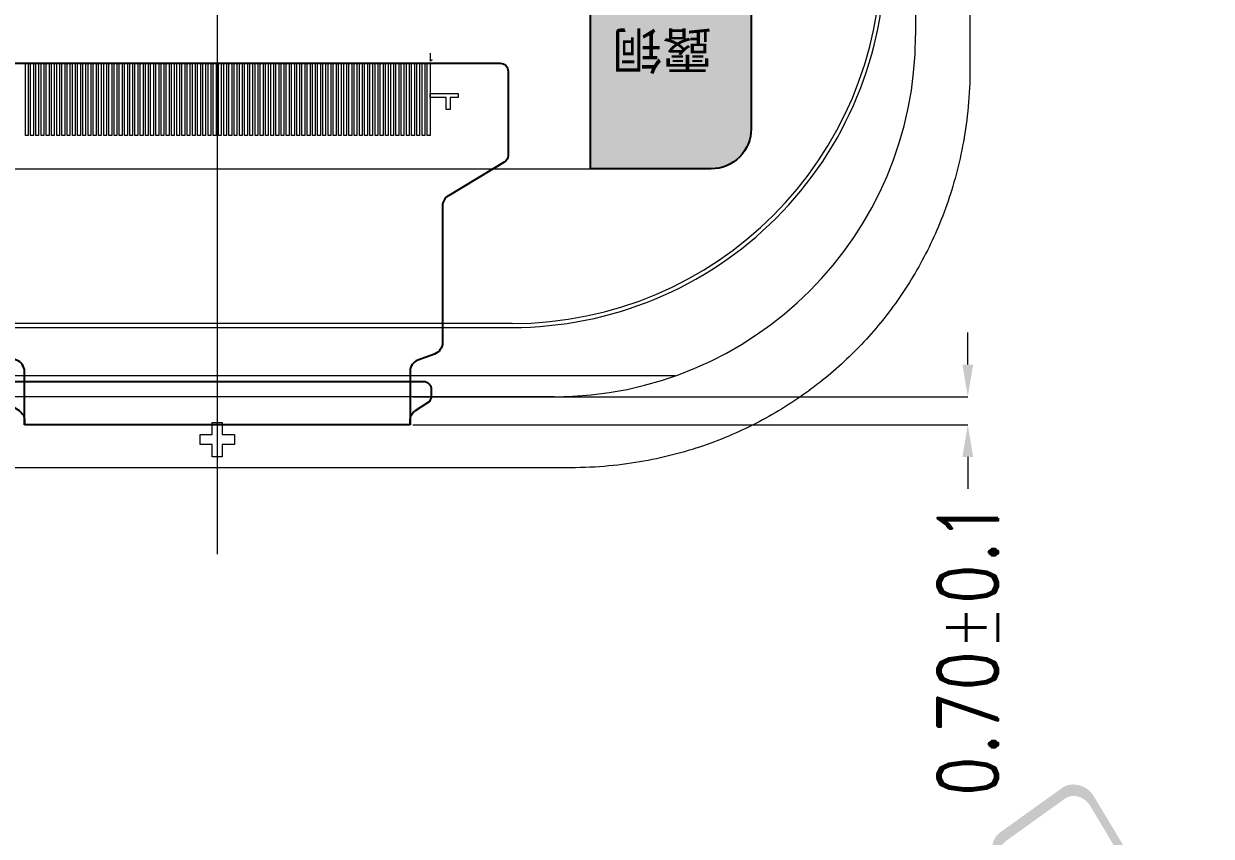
# Model space of a CAD drawing. Header units: millimetres. Extents: x 1134 to 2451, y -9 to 375.
# Drawn here: x 2372.38 to 2401.96, y 270.11 to 290.36 of the extents above; entities that cross this region are included whole.
import ezdxf
from ezdxf.lldxf.tags import DXFTag

# ---------------------------------------------------------------- set-up
doc = ezdxf.new("R2010")
doc.units = ezdxf.units.MM
doc.layers.get('0').update_dxf_attribs({"lineweight": 5})
doc.layers.get('Defpoints').update_dxf_attribs({"lineweight": 5})
doc.layers.add('07 Cutline', color=4, linetype='Continuous')
for name, color, linetype, lineweight in [('DIM', 3, 'Continuous', 5), ('Encap', 210, 'Continuous', 5), ('FPC', 50, 'Continuous', 5), ('ITO', 2, 'Continuous', 5), ('lens', 6, 'Continuous', 13), ('Main-FPC', 2, 'Continuous', 5), ('MFPC', 50, 'Continuous', 5)]:
    doc.layers.add(name, color=color, linetype=linetype, lineweight=lineweight)
doc.styles.add('C-E02$0$HZ', font='')
doc.styles.add('RD', font='ROMAND.shx', dxfattribs={"width": 0.8})
doc.styles.get("Standard").update_dxf_attribs({"font": 'txt', "bigfont": 'gbcbig.shx'})
doc.styles.add('汉字', font='')
doc.styles.get('C-E02$0$HZ').set_extended_font_data('SimSun')
doc.styles.get('汉字').set_extended_font_data('SimSun')
tags = doc.linetypes.add('CENTER', pattern=[0.6, 0.375, -0.075, 0.075, -0.075]).pattern_tags.tags
tags[10:11] = [DXFTag(74, 4), DXFTag(75, 0), DXFTag(340, '0'), DXFTag(46, 1.0), DXFTag(50, 0.0), DXFTag(44, 0.0), DXFTag(45, 0.0)]
tags[8:9] = [DXFTag(74, 4), DXFTag(75, 0), DXFTag(340, '0'), DXFTag(46, 1.0), DXFTag(50, 0.0), DXFTag(44, 0.0), DXFTag(45, 0.0)]
tags[6:7] = [DXFTag(74, 4), DXFTag(75, 0), DXFTag(340, '0'), DXFTag(46, 1.0), DXFTag(50, 0.0), DXFTag(44, 0.0), DXFTag(45, 0.0)]
tags[4:5] = [DXFTag(74, 4), DXFTag(75, 0), DXFTag(340, '0'), DXFTag(46, 1.0), DXFTag(50, 0.0), DXFTag(44, 0.0), DXFTag(45, 0.0)]
doc.dimstyles.new('DIM', dxfattribs={"dimtxt": 1.5, "dimasz": 0.8, "dimexe": 0, "dimexo": 0.5, "dimgap": 0.11, "dimtad": 0, "dimzin": 1, "dimdsep": 46, "dimtxsty": 'RD', "dimcen": 0, "dimclrd": 256, "dimclre": 256, "dimclrt": 256, "dimadec": 0, "dimazin": 0, "dimtm": 1e-09, "dimtfac": 1, "dimtofl": 0, "dimtmove": 0, "dimatfit": 3, "dimfxl": 0, "dimlwe": -1, "dimarcsym": 0})

# ---------------------------------------------------------------- blocks, each defined once
blk = doc.blocks.new('R213NRK-001-PNL-V01-C')
at = {"layer": 'Encap', "lineweight": 0}
blk.add_line((482.508, 267.231), (459.691, 267.231), dxfattribs=at)
at = {"layer": 'ITO', "color": 1, "linetype": 'CENTER', "lineweight": 5}
blk.add_line((471.1, 314.795), (471.1, 262.787), dxfattribs=at)
at = {"layer": 'ITO', "lineweight": 5}
for p, q in [((488.493, 301.426), (488.493, 275.711)), ((479.493, 266.711), (462.706, 266.711))]:
    blk.add_line(p, q, dxfattribs=at)
at = {"layer": 'ITO', "color": 1, "linetype": 'CENTER', "lineweight": 0}
blk.add_line((478.443, 268.535), (463.756, 268.535), dxfattribs=at)
blk.add_arc((478.443, 277.735), 9.2, 270, 0, dxfattribs=at)
at = {"layer": 'ITO', "lineweight": 5}
blk.add_arc((479.493, 275.711), 9, 270, 0, dxfattribs=at)
blk = doc.blocks.new('R213NRK-007-MFPC-V01-A')
at = {"layer": 'MFPC', "lineweight": 25}
h = blk.add_hatch(color=256, dxfattribs=at)
edge = h.paths.add_edge_path()
edge.add_arc((1538.991, 272.992), 1, 90, 180, ccw=False)
edge.add_line((1538.991, 273.992), (1541.991, 273.992))
edge.add_line((1541.991, 273.992), (1541.991, 267.992))
edge.add_line((1541.991, 267.992), (1537.991, 267.992))
edge.add_line((1537.991, 267.992), (1537.991, 272.992))
h.paths.add_polyline_path([(1538.663, 270.164), (1541.859, 270.164), (1541.859, 271.941), (1538.663, 271.941)], flags=24)
at = {"lineweight": 5}
for points in [[(1545.991, 273.162), (1546.061, 273.162), (1546.061, 271.362), (1545.991, 271.362)], [(1546.121, 273.162), (1546.191, 273.162), (1546.191, 271.362), (1546.121, 271.362)], [(1546.251, 273.162), (1546.321, 273.162), (1546.321, 271.362), (1546.251, 271.362)], [(1546.381, 273.162), (1546.451, 273.162), (1546.451, 271.362), (1546.381, 271.362)], [(1546.511, 273.162), (1546.581, 273.162), (1546.581, 271.362), (1546.511, 271.362)], [(1546.641, 273.162), (1546.711, 273.162), (1546.711, 271.362), (1546.641, 271.362)], [(1546.771, 273.162), (1546.841, 273.162), (1546.841, 271.362), (1546.771, 271.362)], [(1546.901, 273.162), (1546.971, 273.162), (1546.971, 271.362), (1546.901, 271.362)], [(1547.031, 273.162), (1547.101, 273.162), (1547.101, 271.362), (1547.031, 271.362)], [(1547.161, 273.162), (1547.231, 273.162), (1547.231, 271.362), (1547.161, 271.362)], [(1547.291, 273.162), (1547.361, 273.162), (1547.361, 271.362), (1547.291, 271.362)], [(1547.421, 273.162), (1547.491, 273.162), (1547.491, 271.362), (1547.421, 271.362)], [(1547.551, 273.162), (1547.621, 273.162), (1547.621, 271.362), (1547.551, 271.362)], [(1547.681, 273.162), (1547.751, 273.162), (1547.751, 271.362), (1547.681, 271.362)], [(1547.811, 273.162), (1547.881, 273.162), (1547.881, 271.362), (1547.811, 271.362)], [(1547.941, 273.162), (1548.011, 273.162), (1548.011, 271.362), (1547.941, 271.362)], [(1548.071, 273.162), (1548.141, 273.162), (1548.141, 271.362), (1548.071, 271.362)], [(1548.201, 273.162), (1548.271, 273.162), (1548.271, 271.362), (1548.201, 271.362)], [(1548.331, 273.162), (1548.401, 273.162), (1548.401, 271.362), (1548.331, 271.362)], [(1548.461, 273.162), (1548.531, 273.162), (1548.531, 271.362), (1548.461, 271.362)], [(1548.591, 273.162), (1548.661, 273.162), (1548.661, 271.362), (1548.591, 271.362)], [(1548.721, 273.162), (1548.791, 273.162), (1548.791, 271.362), (1548.721, 271.362)], [(1548.851, 273.162), (1548.921, 273.162), (1548.921, 271.362), (1548.851, 271.362)], [(1548.981, 273.162), (1549.051, 273.162), (1549.051, 271.362), (1548.981, 271.362)], [(1549.111, 273.162), (1549.181, 273.162), (1549.181, 271.362), (1549.111, 271.362)], [(1549.241, 273.162), (1549.311, 273.162), (1549.311, 271.362), (1549.241, 271.362)], [(1549.371, 273.162), (1549.441, 273.162), (1549.441, 271.362), (1549.371, 271.362)], [(1549.501, 273.162), (1549.571, 273.162), (1549.571, 271.362), (1549.501, 271.362)], [(1549.631, 273.162), (1549.701, 273.162), (1549.701, 271.362), (1549.631, 271.362)], [(1549.761, 273.162), (1549.831, 273.162), (1549.831, 271.362), (1549.761, 271.362)], [(1549.891, 273.162), (1549.961, 273.162), (1549.961, 271.362), (1549.891, 271.362)], [(1550.021, 273.162), (1550.091, 273.162), (1550.091, 271.362), (1550.021, 271.362)], [(1550.151, 273.162), (1550.221, 273.162), (1550.221, 271.362), (1550.151, 271.362)], [(1550.281, 273.162), (1550.351, 273.162), (1550.351, 271.362), (1550.281, 271.362)], [(1550.411, 273.162), (1550.481, 273.162), (1550.481, 271.362), (1550.411, 271.362)], [(1550.541, 273.162), (1550.611, 273.162), (1550.611, 271.362), (1550.541, 271.362)], [(1550.671, 273.162), (1550.741, 273.162), (1550.741, 271.362), (1550.671, 271.362)], [(1550.801, 273.162), (1550.871, 273.162), (1550.871, 271.362), (1550.801, 271.362)], [(1550.931, 273.162), (1551.001, 273.162), (1551.001, 271.362), (1550.931, 271.362)], [(1551.061, 273.162), (1551.131, 273.162), (1551.131, 271.362), (1551.061, 271.362)], [(1551.191, 273.162), (1551.261, 273.162), (1551.261, 271.362), (1551.191, 271.362)], [(1551.321, 273.162), (1551.391, 273.162), (1551.391, 271.362), (1551.321, 271.362)], [(1551.451, 273.162), (1551.521, 273.162), (1551.521, 271.362), (1551.451, 271.362)], [(1551.581, 273.162), (1551.651, 273.162), (1551.651, 271.362), (1551.581, 271.362)], [(1551.711, 273.162), (1551.781, 273.162), (1551.781, 271.362), (1551.711, 271.362)], [(1551.841, 273.162), (1551.911, 273.162), (1551.911, 271.362), (1551.841, 271.362)], [(1551.971, 273.162), (1552.041, 273.162), (1552.041, 271.362), (1551.971, 271.362)], [(1552.101, 273.162), (1552.171, 273.162), (1552.171, 271.362), (1552.101, 271.362)], [(1552.231, 273.162), (1552.301, 273.162), (1552.301, 271.362), (1552.231, 271.362)], [(1552.361, 273.162), (1552.431, 273.162), (1552.431, 271.362), (1552.361, 271.362)], [(1552.491, 273.162), (1552.561, 273.162), (1552.561, 271.362), (1552.491, 271.362)], [(1552.621, 273.162), (1552.691, 273.162), (1552.691, 271.362), (1552.621, 271.362)], [(1552.751, 273.162), (1552.821, 273.162), (1552.821, 271.362), (1552.751, 271.362)], [(1552.881, 273.162), (1552.951, 273.162), (1552.951, 271.362), (1552.881, 271.362)], [(1553.011, 273.162), (1553.081, 273.162), (1553.081, 271.362), (1553.011, 271.362)], [(1553.141, 273.162), (1553.211, 273.162), (1553.211, 271.362), (1553.141, 271.362)], [(1553.271, 273.162), (1553.341, 273.162), (1553.341, 271.362), (1553.271, 271.362)], [(1553.401, 273.162), (1553.471, 273.162), (1553.471, 271.362), (1553.401, 271.362)], [(1553.531, 273.162), (1553.601, 273.162), (1553.601, 271.362), (1553.531, 271.362)], [(1553.661, 273.162), (1553.731, 273.162), (1553.731, 271.362), (1553.661, 271.362)], [(1553.791, 273.162), (1553.861, 273.162), (1553.861, 271.362), (1553.791, 271.362)], [(1553.921, 273.162), (1553.991, 273.162), (1553.991, 271.362), (1553.921, 271.362)], [(1554.051, 273.162), (1554.121, 273.162), (1554.121, 271.362), (1554.051, 271.362)], [(1554.181, 273.162), (1554.251, 273.162), (1554.251, 271.362), (1554.181, 271.362)], [(1554.311, 273.162), (1554.381, 273.162), (1554.381, 271.362), (1554.311, 271.362)], [(1554.441, 273.162), (1554.511, 273.162), (1554.511, 271.362), (1554.441, 271.362)], [(1554.571, 273.162), (1554.641, 273.162), (1554.641, 271.362), (1554.571, 271.362)], [(1554.701, 273.162), (1554.771, 273.162), (1554.771, 271.362), (1554.701, 271.362)], [(1554.831, 273.162), (1554.901, 273.162), (1554.901, 271.362), (1554.831, 271.362)], [(1554.961, 273.162), (1555.031, 273.162), (1555.031, 271.362), (1554.961, 271.362)], [(1555.091, 273.162), (1555.161, 273.162), (1555.161, 271.362), (1555.091, 271.362)], [(1555.221, 273.162), (1555.291, 273.162), (1555.291, 271.362), (1555.221, 271.362)], [(1555.351, 273.162), (1555.421, 273.162), (1555.421, 271.362), (1555.351, 271.362)], [(1555.481, 273.162), (1555.551, 273.162), (1555.551, 271.362), (1555.481, 271.362)], [(1555.611, 273.162), (1555.681, 273.162), (1555.681, 271.362), (1555.611, 271.362)], [(1555.741, 273.162), (1555.811, 273.162), (1555.811, 271.362), (1555.741, 271.362)], [(1555.871, 273.162), (1555.941, 273.162), (1555.941, 271.362), (1555.871, 271.362)], [(1556.001, 273.162), (1556.071, 273.162), (1556.071, 271.362), (1556.001, 271.362)], [(1545.591, 272.212), (1545.991, 272.212), (1545.991, 272.112), (1545.291, 272.112), (1545.291, 272.212), (1545.491, 272.212), (1545.491, 272.512), (1545.591, 272.512)]]:
    blk.add_lwpolyline(points, close=True, dxfattribs=at)
at = {"layer": 'Main-FPC'}
blk.add_lwpolyline([(1557.435, 273.992), (1538.991, 273.992, 0.414214), (1537.991, 272.992), (1537.991, 264.448, -0.414214), (1536.991, 263.448), (1534.891, 263.448, 0.414214), (1533.891, 262.448), (1533.891, 251.286, 0.356394), (1534.691, 250.306, -0.356394), (1535.491, 249.326), (1535.491, 246.326, 0.414214), (1536.491, 245.326), (1536.691, 245.326, -0.414214), (1537.691, 244.326), (1537.691, 208.404, 0.414214)], format="xyb", dxfattribs=at)
at = {"layer": 'MFPC', "lineweight": 25}
blk.add_lwpolyline([(1537.991, 272.992, -0.414214), (1538.991, 273.992), (1541.991, 273.992), (1541.991, 267.992), (1537.991, 267.992), (1537.991, 272.992)], format="xyb", dxfattribs=at)
at = {"lineweight": 5}
blk.add_text('1', height=0.2, dxfattribs=at).set_placement((1545.888, 271.11))
at = {"layer": 'MFPC', "lineweight": 25, "style": '汉字'}
blk.add_text('露铜', height=0.9102, dxfattribs=at).set_placement((1538.959, 270.587))
blk = doc.blocks.new('SZ')
at = {"layer": 'FPC', "color": 1, "insert": (10.221, 1.208), "char_height": 13.2, "width": 13.2336, "attachment_point": 1, "rotation": 223.714, "style": 'C-E02$0$HZ'}
blk.add_mtext('{\\fWingdings|b0|i0|c2|p2;E}', dxfattribs=at)
blk = doc.blocks.new('*D140')
at = {"layer": 'Defpoints', "color": 0, "lineweight": 5, "transparency": 16777216}
for p in [(2381.576, 281.069), (2381.576, 280.369), (2395.897, 280.369)]:
    blk.add_point(p, dxfattribs=at)
at = {"layer": 'DIM', "linetype": 'ByBlock', "lineweight": 5, "transparency": 16777216}
for p, q in [((2395.897, 281.869), (2395.897, 282.669)), ((2382.076, 281.069), (2395.897, 281.069)), ((2382.076, 280.369), (2395.897, 280.369)), ((2395.897, 279.569), (2395.897, 278.769))]:
    blk.add_line(p, q, dxfattribs=at)
at = {"layer": 'DIM', "lineweight": 5, "transparency": 16777216}
for points in [[(2395.764, 281.869), (2396.031, 281.869), (2395.897, 281.069)], [(2395.764, 279.569), (2396.031, 279.569), (2395.897, 280.369)]]:
    blk.add_solid(points, dxfattribs=at)
at = {"layer": 'DIM', "lineweight": 5, "transparency": 16777216, "insert": (2395.897, 274.802), "char_height": 1.5, "attachment_point": 5, "rotation": 90, "style": 'RD'}
blk.add_mtext('\\A1;0.70±0.1', dxfattribs=at)
blk = doc.blocks.new('R213NRK-007-PFG10-CVL-V01-C')
at = {"color": 7, "lineweight": 5}
blk.add_lwpolyline([(2105.103, 258.017), (2105.103, 258.317), (2105.353, 258.317), (2105.353, 258.017), (2105.653, 258.017), (2105.653, 257.767), (2105.353, 257.767), (2105.353, 257.467), (2105.103, 257.467), (2105.103, 257.767), (2104.803, 257.767), (2104.803, 258.017)], close=True, dxfattribs=at)
at = {"layer": 'lens'}
for points in [[(2123.978, 293.542), (2123.978, 267.142)], [(2114.028, 257.192), (2096.428, 257.192)]]:
    blk.add_lwpolyline(points, dxfattribs=at)
at = {"layer": 'lens', "ltscale": 0.02}
blk.add_lwpolyline([(2088.584, 292.098), (2088.584, 269.987, 0.414214), (2097.884, 260.687), (2112.571, 260.687, 0.414214), (2121.871, 269.987), (2121.871, 292.098)], format="xyb", dxfattribs=at)
at = {"layer": 'lens'}
blk.add_open_spline([(2123.978, 267.142), (2123.978, 266.479), (2123.855, 265.274), (2123.43, 263.71), (2122.815, 262.334), (2122.039, 261.12), (2121.116, 260.054), (2120.05, 259.13), (2118.835, 258.355), (2117.46, 257.74), (2115.896, 257.315), (2114.691, 257.192), (2114.028, 257.192)], degree=3, dxfattribs=at)

msp = doc.modelspace()

# ---------------------------------------------------------------- linework, layer by layer
at = {"layer": '07 Cutline'}
msp.add_line((2382.0043, 280.3695), (2372.4, 280.3695), dxfattribs=at)
for points in [[(2372.4, 280.3695), (2372.4, 281.6986, 0.3152988), (2372.2026, 281.9805), (2371.7896, 282.1309, -0.3152988), (2371.5922, 282.4128), (2371.5922, 285.8201, 0.2636432), (2371.4463, 286.0775), (2370.0544, 286.9112, -0.2636432), (2369.9572, 287.0828), (2369.9572, 289.1768, -0.4142136), (2370.1572, 289.3768), (2384.2472, 289.3768, -0.4142136), (2384.4472, 289.1768), (2384.4472, 287.0828, -0.2636432), (2384.35, 286.9112), (2382.958, 286.0775, 0.2636432), (2382.8122, 285.8201), (2382.8122, 282.4128, -0.3152988), (2382.6148, 282.1309), (2382.2017, 281.9805, 0.3152988), (2382.0043, 281.6986), (2382.0043, 280.3695)], [(2382.0043, 280.3695), (2382.0043, 280.4698, -0.2546712), (2382.1416, 280.7218), (2382.4497, 280.9207, 0.2546712), (2382.5412, 281.0887), (2382.5412, 281.2395, 0.4142136), (2382.3412, 281.4395), (2372.0632, 281.4395, 0.4142136), (2371.8632, 281.2395), (2371.8632, 281.0887, 0.2546712), (2371.9547, 280.9207), (2372.2628, 280.7218, -0.2546712), (2372.4, 280.4698), (2372.4, 280.3695)]]:
    msp.add_lwpolyline(points, format="xyb", dxfattribs=at)

# ---------------------------------------------------------------- block references
at = {"layer": 'DIM', "lineweight": 5, "rotation": 180}
msp.add_blockref('R213NRK-007-MFPC-V01-A', (3928.493, 560.739), dxfattribs=at)
at = {"layer": 'DIM', "lineweight": 5}
msp.add_blockref('R213NRK-007-PFG10-CVL-V01-C', (271.9745, 22.1066), dxfattribs=at)
at = {"layer": 'FPC', "linetype": 'ByBlock', "lineweight": 0, "xscale": 0.6230710225154203, "yscale": 0.6230710225167968, "zscale": 0.6230710225165675, "rotation": 171.9404622025935}
msp.add_blockref('SZ', (2397.1988, 268.0436), dxfattribs=at)
at = {"layer": 'ITO', "lineweight": 5}
msp.add_blockref('R213NRK-001-PNL-V01-C', (1906.1024, 14.3582), dxfattribs=at)

# ---------------------------------------------------------------- dimensions: what is measured, and where the dimension line sits
at = {"layer": 'DIM', "lineweight": 5}
dim = msp.add_linear_dim(base=(2395.8975, 280.3695), p1=(2381.5758, 281.0695), p2=(2381.5758, 280.3695), angle=90, dimstyle='DIM', override={"dimtol": 1, "dimtp": 0.1, "dimtm": 0.1, "dimtdec": 3, "dimfxl": 1.25, "dimtolj": 1, "dimlwd": 5, "dimlwe": 5, "dimarcsym": 1}, dxfattribs=at)
dim.commit()
dim.dimension.update_dxf_attribs({"geometry": '*D140', "text_midpoint": (2395.8975, 274.8023)})

doc.saveas('drawing.dxf')
